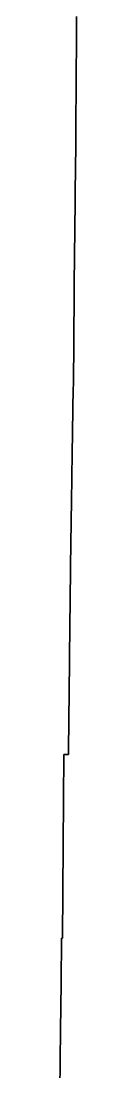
# Model space of a CAD drawing. Header units: inches. Extents: x 141448 to 685535, y 3466439 to 4099221.
# Drawn here: x 387578 to 387876, y 3649596 to 3667969 of the extents above; entities that cross this region are included whole.
import ezdxf

# ---------------------------------------------------------------- set-up
doc = ezdxf.new("R2010")
doc.units = ezdxf.units.IN
doc.header["$MEASUREMENT"] = 0
doc.layers.add('az_county', color=7, linetype='Continuous')

msp = doc.modelspace()

# ---------------------------------------------------------------- linework, layer by layer
at = {"layer": 'az_county'}
for points in [[(387875.78125, 3668049.5), (387870.1875, 3666580), (387865.28125, 3666438.75), (387861.8125, 3665794.5), (387854.8125, 3664982.75), (387852.3125, 3664814.25), (387838, 3663372.25), (387836.40625, 3663202), (387821.03125, 3661597.75), (387820.34375, 3661561.75), (387800.53125, 3660389.5), (387794.34375, 3660018.5), (387793.53125, 3659961), (387788.53125, 3659595.5), (387773.125, 3658440), (387772.34375, 3658368.5), (387755.78125, 3656857), (387754.65625, 3656762.5), (387735.5625, 3655227.75), (387735.0625, 3655145.5), (387651.375, 3655143.5), (387640.0625, 3653559.5), (387631.40625, 3651942.75), (387631.1875, 3651935.75), (387614.40625, 3651935.75), (387605.5, 3651143), (387596.40625, 3650331.25), (387578.34375, 3648724.5)], [(387578.34375, 3648724.5), (387596.40625, 3650331.25), (387605.5, 3651143), (387614.40625, 3651935.75), (387631.1875, 3651935.75), (387631.40625, 3651942.75), (387640.0625, 3653559.5), (387651.375, 3655143.5), (387735.0625, 3655145.5), (387735.5625, 3655227.75), (387754.65625, 3656762.5), (387755.78125, 3656857), (387772.34375, 3658368.5), (387773.125, 3658440), (387788.53125, 3659595.5), (387793.53125, 3659961), (387794.34375, 3660018.5), (387800.53125, 3660389.5), (387820.34375, 3661561.75), (387821.03125, 3661597.75), (387836.40625, 3663202), (387838, 3663372.25), (387852.3125, 3664814.25), (387854.8125, 3664982.75), (387861.8125, 3665794.5), (387865.28125, 3666438.75), (387870.1875, 3666580), (387875.78125, 3668049.5)]]:
    msp.add_lwpolyline(points, dxfattribs=at)

doc.saveas('drawing.dxf')
